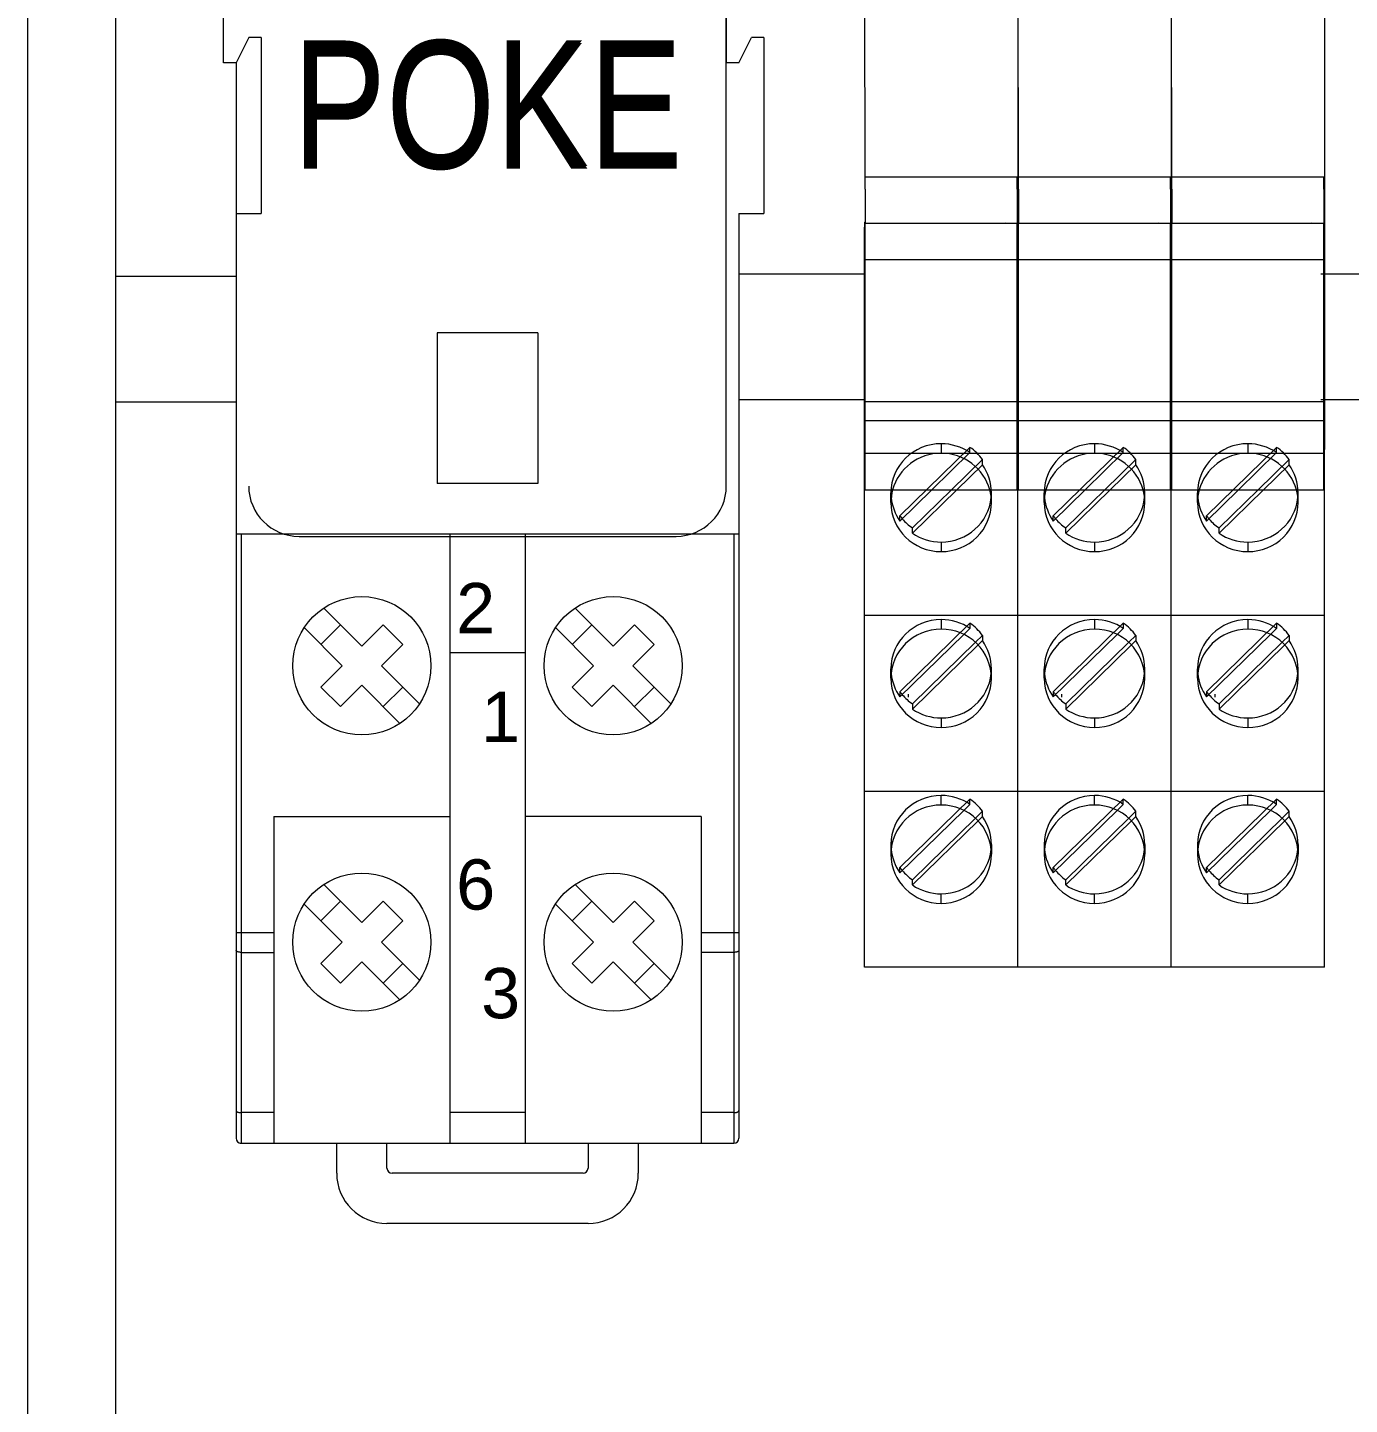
# Model space of a CAD drawing. Header units: millimetres. Extents: x 4137 to 6698, y 1400 to 3585.
# Drawn here: x 5874.9 to 5927.5, y 2731.4 to 2786.2 of the extents above; entities that cross this region are included whole.
import ezdxf

# ---------------------------------------------------------------- set-up
doc = ezdxf.new("R2010")
doc.units = ezdxf.units.MM
doc.layers.add('000-PI-Oprema', color=30, linetype='Continuous', lineweight=5)
doc.layers.add('000-SI-Oprema', color=30, linetype='Continuous', lineweight=0)
doc.layers.add('000-PI-ORMAR', color=2, linetype='Continuous')
doc.layers.add('002-PI-Kabelska kanalica', color=150, linetype='Continuous')
doc.styles.add('NUOVO', font='txt.shx', dxfattribs={"width": 0.8, "height": 0.8})
doc.styles.get("Standard").update_dxf_attribs({"font": 'arial.ttf'})

msp = doc.modelspace()

# ---------------------------------------------------------------- linework, layer by layer
at = {"layer": '000-PI-ORMAR', "color": 0, "linetype": 'ByBlock', "lineweight": 0}
for p, q in [((5874.948, 3405.778), (5874.948, 1515.778)), ((5908.273, 2780.217), (5908.248, 2806.418)), ((5908.273, 2780.217), (5908.248, 2806.418)), ((5914.373, 2780.217), (5914.348, 2806.418)), ((5914.373, 2780.217), (5914.348, 2806.418)), ((5920.473, 2780.217), (5920.448, 2806.418)), ((5920.473, 2780.217), (5920.448, 2806.418)), ((5914.348, 2804.718), (5914.348, 2778.418)), ((5914.348, 2804.718), (5914.348, 2778.418)), ((5920.448, 2804.718), (5920.448, 2778.418)), ((5920.448, 2804.718), (5920.448, 2778.418)), ((5926.548, 2804.718), (5926.548, 2778.418)), ((5926.548, 2804.718), (5926.548, 2778.418)), ((5908.273, 2779.73), (5908.273, 2780.217)), ((5914.323, 2780.217), (5908.273, 2780.217)), ((5908.273, 2779.73), (5908.273, 2780.217)), ((5914.323, 2779.73), (5914.323, 2780.217)), ((5914.323, 2779.73), (5914.323, 2780.217)), ((5914.373, 2779.73), (5914.373, 2780.217)), ((5920.423, 2780.217), (5914.373, 2780.217)), ((5914.373, 2779.73), (5914.373, 2780.217)), ((5920.423, 2779.73), (5920.423, 2780.217)), ((5920.423, 2779.73), (5920.423, 2780.217)), ((5920.473, 2779.73), (5920.473, 2780.217)), ((5926.523, 2780.217), (5920.473, 2780.217)), ((5920.473, 2779.73), (5920.473, 2780.217)), ((5926.523, 2779.73), (5926.523, 2780.217)), ((5926.523, 2779.73), (5926.523, 2780.217)), ((5908.273, 2779.73), (5908.273, 2778.368)), ((5908.273, 2779.73), (5908.273, 2778.368)), ((5914.323, 2779.73), (5914.323, 2778.368)), ((5914.323, 2779.73), (5914.323, 2778.368)), ((5914.373, 2779.73), (5914.373, 2778.368)), ((5914.373, 2779.73), (5914.373, 2778.368)), ((5920.423, 2779.73), (5920.423, 2778.368)), ((5920.423, 2779.73), (5920.423, 2778.368)), ((5920.473, 2779.73), (5920.473, 2778.368)), ((5920.473, 2779.73), (5920.473, 2778.368)), ((5926.523, 2779.73), (5926.523, 2778.368)), ((5926.523, 2779.73), (5926.523, 2778.368)), ((5908.248, 2778.418), (5908.273, 2778.418)), ((5908.248, 2778.418), (5908.248, 2778.218)), ((5908.248, 2778.418), (5908.248, 2778.418)), ((5908.248, 2778.418), (5908.273, 2778.418)), ((5908.248, 2778.418), (5908.248, 2778.218)), ((5908.248, 2778.418), (5908.248, 2778.418)), ((5908.273, 2776.662), (5908.273, 2778.368)), ((5914.323, 2778.368), (5908.273, 2778.368)), ((5908.273, 2778.368), (5908.273, 2778.368)), ((5908.273, 2776.662), (5908.273, 2778.368)), ((5908.273, 2778.368), (5908.273, 2778.368)), ((5913.848, 2778.418), (5913.848, 2778.418)), ((5913.848, 2778.418), (5913.848, 2778.418)), ((5914.323, 2778.418), (5914.348, 2778.418)), ((5914.323, 2778.418), (5914.348, 2778.418)), ((5914.323, 2776.662), (5914.323, 2778.368)), ((5914.323, 2778.368), (5914.323, 2778.368)), ((5914.323, 2776.662), (5914.323, 2778.368)), ((5914.323, 2778.368), (5914.323, 2778.368)), ((5914.348, 2778.418), (5914.348, 2778.418)), ((5914.348, 2778.418), (5914.348, 2778.218)), ((5914.348, 2778.418), (5914.348, 2778.418)), ((5914.348, 2778.418), (5914.348, 2778.218)), ((5914.348, 2778.418), (5914.373, 2778.418)), ((5914.348, 2778.418), (5914.348, 2778.218)), ((5914.348, 2778.418), (5914.348, 2778.418)), ((5914.348, 2778.418), (5914.373, 2778.418)), ((5914.348, 2778.418), (5914.348, 2778.218)), ((5914.348, 2778.418), (5914.348, 2778.418)), ((5914.373, 2776.662), (5914.373, 2778.368)), ((5920.423, 2778.368), (5914.373, 2778.368)), ((5914.373, 2778.368), (5914.373, 2778.368)), ((5914.373, 2776.662), (5914.373, 2778.368)), ((5914.373, 2778.368), (5914.373, 2778.368)), ((5919.948, 2778.418), (5919.948, 2778.418)), ((5919.948, 2778.418), (5919.948, 2778.418)), ((5920.423, 2778.418), (5920.448, 2778.418)), ((5920.423, 2778.418), (5920.448, 2778.418)), ((5920.423, 2776.662), (5920.423, 2778.368)), ((5920.423, 2778.368), (5920.423, 2778.368)), ((5920.423, 2776.662), (5920.423, 2778.368)), ((5920.423, 2778.368), (5920.423, 2778.368)), ((5920.448, 2778.418), (5920.448, 2778.418)), ((5920.448, 2778.418), (5920.448, 2778.218)), ((5920.448, 2778.418), (5920.448, 2778.418)), ((5920.448, 2778.418), (5920.448, 2778.218)), ((5920.448, 2778.418), (5920.473, 2778.418)), ((5920.448, 2778.418), (5920.448, 2778.218)), ((5920.448, 2778.418), (5920.448, 2778.418)), ((5920.448, 2778.418), (5920.473, 2778.418)), ((5920.448, 2778.418), (5920.448, 2778.218)), ((5920.448, 2778.418), (5920.448, 2778.418)), ((5920.473, 2776.662), (5920.473, 2778.368)), ((5926.523, 2778.368), (5920.473, 2778.368)), ((5920.473, 2778.368), (5920.473, 2778.368)), ((5920.473, 2776.662), (5920.473, 2778.368)), ((5920.473, 2778.368), (5920.473, 2778.368)), ((5926.048, 2778.418), (5926.048, 2778.418)), ((5926.048, 2778.418), (5926.048, 2778.418)), ((5926.523, 2778.418), (5926.548, 2778.418)), ((5926.523, 2778.418), (5926.548, 2778.418)), ((5926.523, 2776.662), (5926.523, 2778.368)), ((5926.523, 2778.368), (5926.523, 2778.368)), ((5926.523, 2776.662), (5926.523, 2778.368)), ((5926.523, 2778.368), (5926.523, 2778.368)), ((5926.548, 2778.418), (5926.548, 2778.418)), ((5926.548, 2778.418), (5926.548, 2778.218)), ((5926.548, 2778.418), (5926.548, 2778.418)), ((5926.548, 2778.418), (5926.548, 2778.218)), ((5908.273, 2778.218), (5908.248, 2778.218)), ((5908.248, 2776.618), (5908.248, 2778.218)), ((5908.273, 2778.218), (5908.248, 2778.218)), ((5908.248, 2776.618), (5908.248, 2778.218)), ((5914.323, 2778.218), (5914.348, 2778.218)), ((5914.323, 2778.218), (5914.348, 2778.218)), ((5914.348, 2778.218), (5914.348, 2776.618)), ((5914.348, 2778.218), (5914.348, 2776.618)), ((5914.373, 2778.218), (5914.348, 2778.218)), ((5914.348, 2776.618), (5914.348, 2778.218)), ((5914.373, 2778.218), (5914.348, 2778.218)), ((5914.348, 2776.618), (5914.348, 2778.218)), ((5920.423, 2778.218), (5920.448, 2778.218)), ((5920.423, 2778.218), (5920.448, 2778.218)), ((5920.448, 2778.218), (5920.448, 2776.618)), ((5920.448, 2778.218), (5920.448, 2776.618)), ((5920.473, 2778.218), (5920.448, 2778.218)), ((5920.448, 2776.618), (5920.448, 2778.218)), ((5920.473, 2778.218), (5920.448, 2778.218)), ((5920.448, 2776.618), (5920.448, 2778.218)), ((5926.523, 2778.218), (5926.548, 2778.218)), ((5926.523, 2778.218), (5926.548, 2778.218)), ((5926.548, 2778.218), (5926.548, 2776.618)), ((5926.548, 2778.218), (5926.548, 2776.618)), ((5908.273, 2776.934), (5914.323, 2776.934)), ((5914.373, 2776.934), (5920.423, 2776.934)), ((5920.473, 2776.934), (5926.523, 2776.934)), ((5908.248, 2776.618), (5908.273, 2776.618)), ((5908.248, 2770.395), (5908.248, 2776.618)), ((5908.248, 2776.618), (5908.273, 2776.618)), ((5908.248, 2770.395), (5908.248, 2776.618)), ((5908.273, 2776.195), (5908.273, 2776.662)), ((5908.273, 2776.195), (5908.273, 2776.662)), ((5908.273, 2771.041), (5908.273, 2776.195)), ((5908.273, 2771.041), (5908.273, 2776.195)), ((5914.323, 2776.195), (5914.323, 2776.662)), ((5914.323, 2776.195), (5914.323, 2776.662)), ((5914.348, 2776.618), (5914.323, 2776.618)), ((5914.348, 2776.618), (5914.323, 2776.618)), ((5914.323, 2771.041), (5914.323, 2776.195)), ((5914.323, 2771.041), (5914.323, 2776.195)), ((5914.348, 2776.618), (5914.348, 2770.395)), ((5914.348, 2776.618), (5914.348, 2770.395)), ((5914.348, 2776.618), (5914.373, 2776.618)), ((5914.348, 2770.395), (5914.348, 2776.618)), ((5914.348, 2776.618), (5914.373, 2776.618)), ((5914.348, 2770.395), (5914.348, 2776.618)), ((5914.373, 2776.195), (5914.373, 2776.662)), ((5914.373, 2776.195), (5914.373, 2776.662)), ((5914.373, 2771.041), (5914.373, 2776.195)), ((5914.373, 2771.041), (5914.373, 2776.195)), ((5920.423, 2776.195), (5920.423, 2776.662)), ((5920.423, 2776.195), (5920.423, 2776.662)), ((5920.448, 2776.618), (5920.423, 2776.618)), ((5920.448, 2776.618), (5920.423, 2776.618)), ((5920.423, 2771.041), (5920.423, 2776.195)), ((5920.423, 2771.041), (5920.423, 2776.195)), ((5920.448, 2776.618), (5920.448, 2770.395)), ((5920.448, 2776.618), (5920.448, 2770.395)), ((5920.448, 2776.618), (5920.473, 2776.618)), ((5920.448, 2770.395), (5920.448, 2776.618)), ((5920.448, 2776.618), (5920.473, 2776.618)), ((5920.448, 2770.395), (5920.448, 2776.618)), ((5920.473, 2776.195), (5920.473, 2776.662)), ((5920.473, 2776.195), (5920.473, 2776.662)), ((5920.473, 2771.041), (5920.473, 2776.195)), ((5920.473, 2771.041), (5920.473, 2776.195)), ((5926.523, 2776.195), (5926.523, 2776.662)), ((5926.523, 2776.195), (5926.523, 2776.662)), ((5926.548, 2776.618), (5926.523, 2776.618)), ((5926.548, 2776.618), (5926.523, 2776.618)), ((5926.523, 2771.041), (5926.523, 2776.195)), ((5926.523, 2771.041), (5926.523, 2776.195)), ((5926.548, 2776.618), (5926.548, 2770.395)), ((5926.548, 2776.618), (5926.548, 2770.395)), ((5914.348, 2770.395), (5914.348, 2774.199)), ((5914.348, 2770.395), (5914.348, 2774.199)), ((5920.448, 2770.395), (5920.448, 2774.199)), ((5920.448, 2770.395), (5920.448, 2774.199)), ((5926.548, 2770.395), (5926.548, 2774.199)), ((5926.548, 2770.395), (5926.548, 2774.199)), ((5908.248, 2773.268), (5908.248, 2773.268)), ((5908.248, 2773.268), (5908.248, 2773.268)), ((5914.348, 2773.268), (5914.348, 2773.268)), ((5914.348, 2773.268), (5914.348, 2773.268)), ((5914.348, 2773.268), (5914.348, 2773.268)), ((5914.348, 2773.268), (5914.348, 2773.268)), ((5920.448, 2773.268), (5920.448, 2773.268)), ((5920.448, 2773.268), (5920.448, 2773.268)), ((5920.448, 2773.268), (5920.448, 2773.268)), ((5920.448, 2773.268), (5920.448, 2773.268)), ((5926.548, 2773.268), (5926.548, 2773.268)), ((5926.548, 2773.268), (5926.548, 2773.268)), ((5908.248, 2771.268), (5908.248, 2771.268)), ((5914.348, 2771.268), (5908.248, 2771.268)), ((5908.248, 2771.268), (5908.248, 2771.268)), ((5914.348, 2771.268), (5914.348, 2771.268)), ((5914.348, 2771.268), (5914.348, 2771.268)), ((5914.348, 2771.268), (5914.348, 2771.268)), ((5920.448, 2771.268), (5914.348, 2771.268)), ((5914.348, 2771.268), (5914.348, 2771.268)), ((5920.448, 2771.268), (5920.448, 2771.268)), ((5920.448, 2771.268), (5920.448, 2771.268)), ((5920.448, 2771.268), (5920.448, 2771.268)), ((5926.548, 2771.268), (5920.448, 2771.268)), ((5920.448, 2771.268), (5920.448, 2771.268)), ((5926.548, 2771.268), (5926.548, 2771.268)), ((5926.548, 2771.268), (5926.548, 2771.268)), ((5908.273, 2769.698), (5908.273, 2771.041)), ((5908.273, 2769.698), (5908.273, 2771.041)), ((5914.323, 2769.698), (5914.323, 2771.041)), ((5914.323, 2769.698), (5914.323, 2771.041)), ((5914.373, 2769.698), (5914.373, 2771.041)), ((5914.373, 2769.698), (5914.373, 2771.041)), ((5920.423, 2769.698), (5920.423, 2771.041)), ((5920.423, 2769.698), (5920.423, 2771.041)), ((5920.473, 2769.698), (5920.473, 2771.041)), ((5920.473, 2769.698), (5920.473, 2771.041)), ((5926.523, 2769.698), (5926.523, 2771.041)), ((5926.523, 2769.698), (5926.523, 2771.041)), ((5908.248, 2770.395), (5908.273, 2770.395)), ((5908.248, 2769.368), (5908.248, 2770.395)), ((5908.248, 2770.395), (5908.273, 2770.395)), ((5908.248, 2769.368), (5908.248, 2770.395)), ((5908.273, 2770.525), (5914.323, 2770.525)), ((5914.348, 2770.395), (5914.323, 2770.395)), ((5914.348, 2770.395), (5914.323, 2770.395)), ((5914.348, 2770.395), (5914.348, 2769.368)), ((5914.348, 2770.395), (5914.348, 2769.368)), ((5914.348, 2770.395), (5914.373, 2770.395)), ((5914.348, 2769.368), (5914.348, 2770.395)), ((5914.348, 2770.395), (5914.373, 2770.395)), ((5914.348, 2769.368), (5914.348, 2770.395)), ((5914.373, 2770.525), (5920.423, 2770.525)), ((5920.448, 2770.395), (5920.423, 2770.395)), ((5920.448, 2770.395), (5920.423, 2770.395)), ((5920.448, 2770.395), (5920.448, 2769.368)), ((5920.448, 2770.395), (5920.448, 2769.368)), ((5920.448, 2770.395), (5920.473, 2770.395)), ((5920.448, 2769.368), (5920.448, 2770.395)), ((5920.448, 2770.395), (5920.473, 2770.395)), ((5920.448, 2769.368), (5920.448, 2770.395)), ((5920.473, 2770.525), (5926.523, 2770.525)), ((5926.548, 2770.395), (5926.523, 2770.395)), ((5926.548, 2770.395), (5926.523, 2770.395)), ((5926.548, 2770.395), (5926.548, 2769.368)), ((5926.548, 2770.395), (5926.548, 2769.368)), ((5908.273, 2767.768), (5908.273, 2769.698)), ((5908.273, 2767.768), (5908.273, 2769.698)), ((5911.298, 2769.603), (5911.298, 2769.224)), ((5914.323, 2767.768), (5914.323, 2769.698)), ((5914.323, 2767.768), (5914.323, 2769.698)), ((5914.373, 2767.768), (5914.373, 2769.698)), ((5914.373, 2767.768), (5914.373, 2769.698)), ((5917.398, 2769.603), (5917.398, 2769.224)), ((5920.423, 2767.768), (5920.423, 2769.698)), ((5920.423, 2767.768), (5920.423, 2769.698)), ((5920.473, 2767.768), (5920.473, 2769.698)), ((5920.473, 2767.768), (5920.473, 2769.698)), ((5923.498, 2769.603), (5923.498, 2769.224)), ((5926.523, 2767.768), (5926.523, 2769.698)), ((5926.523, 2767.768), (5926.523, 2769.698)), ((5908.248, 2769.368), (5908.273, 2769.368)), ((5908.248, 2767.768), (5908.248, 2769.368)), ((5908.248, 2769.368), (5908.273, 2769.368)), ((5908.248, 2767.768), (5908.248, 2769.368)), ((5908.248, 2769.224), (5911.298, 2769.224)), ((5909.658, 2766.735), (5912.443, 2769.459)), ((5912.443, 2769.251), (5910.927, 2767.768)), ((5911.298, 2769.224), (5914.348, 2769.224)), ((5912.443, 2769.251), (5912.443, 2769.459)), ((5914.348, 2769.368), (5914.323, 2769.368)), ((5914.348, 2769.368), (5914.323, 2769.368)), ((5914.348, 2767.768), (5914.348, 2769.368)), ((5914.348, 2767.768), (5914.348, 2769.368)), ((5914.348, 2769.368), (5914.373, 2769.368)), ((5914.348, 2767.768), (5914.348, 2769.368)), ((5914.348, 2769.368), (5914.373, 2769.368)), ((5914.348, 2767.768), (5914.348, 2769.368)), ((5914.348, 2767.768), (5914.348, 2769.224)), ((5914.348, 2767.768), (5914.348, 2769.224)), ((5914.348, 2769.224), (5917.398, 2769.224)), ((5915.758, 2766.735), (5918.543, 2769.459)), ((5918.543, 2769.251), (5917.027, 2767.768)), ((5917.398, 2769.224), (5920.448, 2769.224)), ((5918.543, 2769.251), (5918.543, 2769.459)), ((5920.448, 2769.368), (5920.423, 2769.368)), ((5920.448, 2769.368), (5920.423, 2769.368)), ((5920.448, 2767.768), (5920.448, 2769.368)), ((5920.448, 2767.768), (5920.448, 2769.368)), ((5920.448, 2769.368), (5920.473, 2769.368)), ((5920.448, 2767.768), (5920.448, 2769.368)), ((5920.448, 2769.368), (5920.473, 2769.368)), ((5920.448, 2767.768), (5920.448, 2769.368)), ((5920.448, 2767.768), (5920.448, 2769.224)), ((5920.448, 2767.768), (5920.448, 2769.224)), ((5920.448, 2769.224), (5923.498, 2769.224)), ((5921.858, 2766.735), (5924.643, 2769.459)), ((5924.643, 2769.251), (5923.127, 2767.768)), ((5923.498, 2769.224), (5926.548, 2769.224)), ((5924.643, 2769.251), (5924.643, 2769.459)), ((5926.548, 2769.368), (5926.523, 2769.368)), ((5926.548, 2769.368), (5926.523, 2769.368)), ((5926.548, 2767.768), (5926.548, 2769.368)), ((5926.548, 2767.768), (5926.548, 2769.368)), ((5926.548, 2767.768), (5926.548, 2769.224)), ((5926.548, 2767.768), (5926.548, 2769.224)), ((5912.938, 2768.974), (5911.704, 2767.768)), ((5911.916, 2767.768), (5912.938, 2768.767)), ((5912.938, 2768.767), (5912.938, 2768.974)), ((5919.038, 2768.974), (5917.804, 2767.768)), ((5918.016, 2767.768), (5919.038, 2768.767)), ((5919.038, 2768.767), (5919.038, 2768.974)), ((5925.138, 2768.974), (5923.904, 2767.768)), ((5924.116, 2767.768), (5925.138, 2768.767)), ((5925.138, 2768.767), (5925.138, 2768.974)), ((5908.248, 2767.768), (5908.273, 2767.768)), ((5908.248, 2767.768), (5908.248, 2767.768)), ((5908.248, 2762.768), (5908.248, 2767.768)), ((5908.248, 2767.768), (5908.273, 2767.768)), ((5908.248, 2767.768), (5908.248, 2767.768)), ((5908.248, 2762.768), (5908.248, 2767.768)), ((5908.273, 2767.868), (5908.273, 2767.868)), ((5908.273, 2767.868), (5908.273, 2767.868)), ((5908.273, 2767.768), (5914.323, 2767.768)), ((5908.273, 2767.768), (5908.273, 2767.768)), ((5908.273, 2767.768), (5908.273, 2767.768)), ((5909.298, 2767.267), (5909.298, 2767.647)), ((5910.927, 2767.768), (5909.658, 2766.527)), ((5910.153, 2766.043), (5911.916, 2767.768)), ((5911.704, 2767.768), (5910.153, 2766.251)), ((5913.298, 2767.267), (5913.298, 2767.647)), ((5914.323, 2767.868), (5914.323, 2767.868)), ((5914.323, 2767.868), (5914.323, 2767.868)), ((5914.323, 2767.768), (5914.348, 2767.768)), ((5914.323, 2767.768), (5914.323, 2767.768)), ((5914.323, 2767.768), (5914.348, 2767.768)), ((5914.323, 2767.768), (5914.323, 2767.768)), ((5914.348, 2767.768), (5914.348, 2767.768)), ((5914.348, 2762.768), (5914.348, 2767.768)), ((5914.348, 2767.768), (5914.348, 2767.768)), ((5914.348, 2762.768), (5914.348, 2767.768)), ((5914.348, 2767.768), (5914.373, 2767.768)), ((5914.348, 2767.768), (5914.348, 2767.768)), ((5914.348, 2762.768), (5914.348, 2767.768)), ((5914.348, 2767.768), (5914.373, 2767.768)), ((5914.348, 2767.768), (5914.348, 2767.768)), ((5914.348, 2762.768), (5914.348, 2767.768)), ((5914.373, 2767.868), (5914.373, 2767.868)), ((5914.373, 2767.868), (5914.373, 2767.868)), ((5914.373, 2767.768), (5920.423, 2767.768)), ((5914.373, 2767.768), (5914.373, 2767.768)), ((5914.373, 2767.768), (5914.373, 2767.768)), ((5915.398, 2767.267), (5915.398, 2767.647)), ((5917.027, 2767.768), (5915.758, 2766.527)), ((5916.253, 2766.043), (5918.016, 2767.768)), ((5917.804, 2767.768), (5916.253, 2766.251)), ((5919.398, 2767.267), (5919.398, 2767.647)), ((5920.423, 2767.868), (5920.423, 2767.868)), ((5920.423, 2767.868), (5920.423, 2767.868)), ((5920.423, 2767.768), (5920.448, 2767.768)), ((5920.423, 2767.768), (5920.423, 2767.768)), ((5920.423, 2767.768), (5920.448, 2767.768)), ((5920.423, 2767.768), (5920.423, 2767.768)), ((5920.448, 2767.768), (5920.448, 2767.768)), ((5920.448, 2762.768), (5920.448, 2767.768)), ((5920.448, 2767.768), (5920.448, 2767.768)), ((5920.448, 2762.768), (5920.448, 2767.768)), ((5920.448, 2767.768), (5920.473, 2767.768)), ((5920.448, 2767.768), (5920.448, 2767.768)), ((5920.448, 2762.768), (5920.448, 2767.768)), ((5920.448, 2767.768), (5920.473, 2767.768)), ((5920.448, 2767.768), (5920.448, 2767.768)), ((5920.448, 2762.768), (5920.448, 2767.768)), ((5920.473, 2767.868), (5920.473, 2767.868)), ((5920.473, 2767.868), (5920.473, 2767.868)), ((5920.473, 2767.768), (5926.523, 2767.768)), ((5920.473, 2767.768), (5920.473, 2767.768)), ((5920.473, 2767.768), (5920.473, 2767.768)), ((5921.498, 2767.267), (5921.498, 2767.647)), ((5923.127, 2767.768), (5921.858, 2766.527)), ((5922.353, 2766.043), (5924.116, 2767.768)), ((5923.904, 2767.768), (5922.353, 2766.251)), ((5925.498, 2767.267), (5925.498, 2767.647)), ((5926.523, 2767.868), (5926.523, 2767.868)), ((5926.523, 2767.868), (5926.523, 2767.868)), ((5926.523, 2767.768), (5926.548, 2767.768)), ((5926.523, 2767.768), (5926.523, 2767.768)), ((5926.523, 2767.768), (5926.548, 2767.768)), ((5926.523, 2767.768), (5926.523, 2767.768)), ((5926.548, 2767.768), (5926.548, 2767.768)), ((5926.548, 2762.768), (5926.548, 2767.768)), ((5926.548, 2767.768), (5926.548, 2767.768)), ((5926.548, 2762.768), (5926.548, 2767.768)), ((5914.348, 2762.768), (5914.348, 2767.201)), ((5914.348, 2762.768), (5914.348, 2767.201)), ((5920.448, 2762.768), (5920.448, 2767.201)), ((5920.448, 2762.768), (5920.448, 2767.201)), ((5926.548, 2762.768), (5926.548, 2767.201)), ((5926.548, 2762.768), (5926.548, 2767.201)), ((5909.658, 2766.527), (5909.658, 2766.735)), ((5915.758, 2766.527), (5915.758, 2766.735)), ((5921.858, 2766.527), (5921.858, 2766.735)), ((5910.153, 2766.043), (5910.153, 2766.251)), ((5916.253, 2766.043), (5916.253, 2766.251)), ((5922.353, 2766.043), (5922.353, 2766.251)), ((5911.298, 2765.69), (5911.298, 2765.311)), ((5917.398, 2765.69), (5917.398, 2765.311)), ((5923.498, 2765.69), (5923.498, 2765.311)), ((5914.348, 2762.768), (5914.348, 2764.783)), ((5914.348, 2762.768), (5914.348, 2764.783)), ((5920.448, 2762.768), (5920.448, 2764.783)), ((5920.448, 2762.768), (5920.448, 2764.783)), ((5926.548, 2762.768), (5926.548, 2764.783)), ((5926.548, 2762.768), (5926.548, 2764.783)), ((5908.248, 2762.224), (5908.248, 2762.768)), ((5908.248, 2762.768), (5908.248, 2762.768)), ((5914.348, 2762.768), (5908.248, 2762.768)), ((5908.248, 2762.224), (5908.248, 2762.768)), ((5908.248, 2762.768), (5908.248, 2762.768)), ((5911.298, 2762.603), (5911.298, 2762.224)), ((5914.348, 2762.768), (5914.348, 2762.768)), ((5914.348, 2762.224), (5914.348, 2762.768)), ((5914.348, 2762.768), (5914.348, 2762.768)), ((5914.348, 2762.224), (5914.348, 2762.768)), ((5914.348, 2762.224), (5914.348, 2762.768)), ((5914.348, 2762.768), (5914.348, 2762.768)), ((5920.448, 2762.768), (5914.348, 2762.768)), ((5914.348, 2762.224), (5914.348, 2762.768)), ((5914.348, 2762.768), (5914.348, 2762.768)), ((5917.398, 2762.603), (5917.398, 2762.224)), ((5920.448, 2762.768), (5920.448, 2762.768)), ((5920.448, 2762.224), (5920.448, 2762.768)), ((5920.448, 2762.768), (5920.448, 2762.768)), ((5920.448, 2762.224), (5920.448, 2762.768)), ((5920.448, 2762.224), (5920.448, 2762.768)), ((5920.448, 2762.768), (5920.448, 2762.768)), ((5926.548, 2762.768), (5920.448, 2762.768)), ((5920.448, 2762.224), (5920.448, 2762.768)), ((5920.448, 2762.768), (5920.448, 2762.768)), ((5923.498, 2762.603), (5923.498, 2762.224)), ((5926.548, 2762.768), (5926.548, 2762.768)), ((5926.548, 2762.224), (5926.548, 2762.768)), ((5926.548, 2762.768), (5926.548, 2762.768)), ((5926.548, 2762.224), (5926.548, 2762.768)), ((5908.248, 2755.768), (5908.248, 2762.224)), ((5908.248, 2755.768), (5908.248, 2762.224)), ((5909.658, 2759.735), (5912.443, 2762.459)), ((5909.658, 2759.527), (5912.2, 2762.013)), ((5912.2, 2762.013), (5912.443, 2762.251)), ((5912.443, 2762.459), (5912.443, 2762.251)), ((5912.938, 2761.974), (5912.658, 2761.701)), ((5912.938, 2761.974), (5912.938, 2761.767)), ((5914.348, 2755.768), (5914.348, 2762.224)), ((5914.348, 2755.768), (5914.348, 2762.224)), ((5914.348, 2755.768), (5914.348, 2762.224)), ((5914.348, 2755.768), (5914.348, 2762.224)), ((5915.758, 2759.735), (5918.543, 2762.459)), ((5915.758, 2759.527), (5918.3, 2762.013)), ((5918.3, 2762.013), (5918.543, 2762.251)), ((5918.543, 2762.459), (5918.543, 2762.251)), ((5919.038, 2761.974), (5918.758, 2761.701)), ((5919.038, 2761.974), (5919.038, 2761.767)), ((5920.448, 2755.768), (5920.448, 2762.224)), ((5920.448, 2755.768), (5920.448, 2762.224)), ((5920.448, 2755.768), (5920.448, 2762.224)), ((5920.448, 2755.768), (5920.448, 2762.224)), ((5921.858, 2759.735), (5924.643, 2762.459)), ((5921.858, 2759.527), (5924.4, 2762.013)), ((5924.4, 2762.013), (5924.643, 2762.251)), ((5924.643, 2762.459), (5924.643, 2762.251)), ((5925.138, 2761.974), (5924.858, 2761.701)), ((5925.138, 2761.974), (5925.138, 2761.767)), ((5926.548, 2755.768), (5926.548, 2762.224)), ((5926.548, 2755.768), (5926.548, 2762.224)), ((5912.658, 2761.701), (5910.153, 2759.251)), ((5912.764, 2761.597), (5910.153, 2759.043)), ((5912.938, 2761.767), (5912.764, 2761.597)), ((5918.758, 2761.701), (5916.253, 2759.251)), ((5918.864, 2761.597), (5916.253, 2759.043)), ((5919.038, 2761.767), (5918.864, 2761.597)), ((5924.858, 2761.701), (5922.353, 2759.251)), ((5924.964, 2761.597), (5922.353, 2759.043)), ((5925.138, 2761.767), (5924.964, 2761.597)), ((5909.298, 2760.267), (5909.298, 2760.647)), ((5913.298, 2760.267), (5913.298, 2760.647)), ((5915.398, 2760.267), (5915.398, 2760.647)), ((5919.398, 2760.267), (5919.398, 2760.647)), ((5921.498, 2760.267), (5921.498, 2760.647)), ((5925.498, 2760.267), (5925.498, 2760.647)), ((5909.658, 2759.735), (5909.658, 2759.527)), ((5915.758, 2759.735), (5915.758, 2759.527)), ((5921.858, 2759.735), (5921.858, 2759.527)), ((5909.998, 2759.514), (5909.998, 2759.642)), ((5910.153, 2759.251), (5910.153, 2759.043)), ((5916.098, 2759.514), (5916.098, 2759.642)), ((5916.253, 2759.251), (5916.253, 2759.043)), ((5922.198, 2759.514), (5922.198, 2759.642)), ((5922.353, 2759.251), (5922.353, 2759.043)), ((5911.298, 2758.69), (5911.298, 2758.311)), ((5917.398, 2758.69), (5917.398, 2758.311)), ((5923.498, 2758.69), (5923.498, 2758.311)), ((5914.348, 2755.768), (5914.348, 2757.783)), ((5914.348, 2755.768), (5914.348, 2757.783)), ((5920.448, 2755.768), (5920.448, 2757.783)), ((5920.448, 2755.768), (5920.448, 2757.783)), ((5926.548, 2755.768), (5926.548, 2757.783)), ((5926.548, 2755.768), (5926.548, 2757.783)), ((5908.248, 2755.224), (5908.248, 2755.768)), ((5908.248, 2755.768), (5908.248, 2755.768)), ((5914.348, 2755.768), (5908.248, 2755.768)), ((5908.248, 2755.224), (5908.248, 2755.768)), ((5908.248, 2755.768), (5908.248, 2755.768)), ((5909.658, 2752.735), (5912.443, 2755.459)), ((5911.298, 2755.224), (5911.298, 2755.603)), ((5912.443, 2755.251), (5912.443, 2755.459)), ((5914.348, 2755.768), (5914.348, 2755.768)), ((5914.348, 2755.224), (5914.348, 2755.768)), ((5914.348, 2755.768), (5914.348, 2755.768)), ((5914.348, 2755.224), (5914.348, 2755.768)), ((5914.348, 2755.224), (5914.348, 2755.768)), ((5914.348, 2755.768), (5914.348, 2755.768)), ((5920.448, 2755.768), (5914.348, 2755.768)), ((5914.348, 2755.224), (5914.348, 2755.768)), ((5914.348, 2755.768), (5914.348, 2755.768)), ((5915.758, 2752.735), (5918.543, 2755.459)), ((5917.398, 2755.224), (5917.398, 2755.603)), ((5918.543, 2755.251), (5918.543, 2755.459)), ((5920.448, 2755.768), (5920.448, 2755.768)), ((5920.448, 2755.224), (5920.448, 2755.768)), ((5920.448, 2755.768), (5920.448, 2755.768)), ((5920.448, 2755.224), (5920.448, 2755.768)), ((5920.448, 2755.224), (5920.448, 2755.768)), ((5920.448, 2755.768), (5920.448, 2755.768)), ((5926.548, 2755.768), (5920.448, 2755.768)), ((5920.448, 2755.224), (5920.448, 2755.768)), ((5920.448, 2755.768), (5920.448, 2755.768)), ((5921.858, 2752.735), (5924.643, 2755.459)), ((5923.498, 2755.224), (5923.498, 2755.603)), ((5924.643, 2755.251), (5924.643, 2755.459)), ((5926.548, 2755.768), (5926.548, 2755.768)), ((5926.548, 2755.224), (5926.548, 2755.768)), ((5926.548, 2755.768), (5926.548, 2755.768)), ((5926.548, 2755.224), (5926.548, 2755.768)), ((5908.248, 2748.768), (5908.248, 2755.224)), ((5908.248, 2748.768), (5908.248, 2755.224)), ((5912.2, 2755.013), (5909.658, 2752.527)), ((5912.443, 2755.251), (5912.2, 2755.013)), ((5912.938, 2754.974), (5912.658, 2754.701)), ((5912.938, 2754.767), (5912.938, 2754.974)), ((5914.348, 2748.768), (5914.348, 2755.224)), ((5914.348, 2748.768), (5914.348, 2755.224)), ((5914.348, 2748.768), (5914.348, 2755.224)), ((5914.348, 2748.768), (5914.348, 2755.224)), ((5918.3, 2755.013), (5915.758, 2752.527)), ((5918.543, 2755.251), (5918.3, 2755.013)), ((5919.038, 2754.974), (5918.758, 2754.701)), ((5919.038, 2754.767), (5919.038, 2754.974)), ((5920.448, 2748.768), (5920.448, 2755.224)), ((5920.448, 2748.768), (5920.448, 2755.224)), ((5920.448, 2748.768), (5920.448, 2755.224)), ((5920.448, 2748.768), (5920.448, 2755.224)), ((5924.4, 2755.013), (5921.858, 2752.527)), ((5924.643, 2755.251), (5924.4, 2755.013)), ((5925.138, 2754.974), (5924.858, 2754.701)), ((5925.138, 2754.767), (5925.138, 2754.974)), ((5926.548, 2748.768), (5926.548, 2755.224)), ((5926.548, 2748.768), (5926.548, 2755.224)), ((5912.658, 2754.701), (5910.153, 2752.251)), ((5910.153, 2752.043), (5912.764, 2754.597)), ((5912.764, 2754.597), (5912.938, 2754.767)), ((5918.758, 2754.701), (5916.253, 2752.251)), ((5916.253, 2752.043), (5918.864, 2754.597)), ((5918.864, 2754.597), (5919.038, 2754.767)), ((5924.858, 2754.701), (5922.353, 2752.251)), ((5922.353, 2752.043), (5924.964, 2754.597)), ((5924.964, 2754.597), (5925.138, 2754.767)), ((5909.298, 2753.647), (5909.298, 2753.267)), ((5913.298, 2753.647), (5913.298, 2753.267)), ((5915.398, 2753.647), (5915.398, 2753.267)), ((5919.398, 2753.647), (5919.398, 2753.267)), ((5921.498, 2753.647), (5921.498, 2753.267)), ((5925.498, 2753.647), (5925.498, 2753.267)), ((5909.658, 2752.527), (5909.658, 2752.735)), ((5915.758, 2752.527), (5915.758, 2752.735)), ((5921.858, 2752.527), (5921.858, 2752.735)), ((5910.153, 2752.043), (5910.153, 2752.251)), ((5916.253, 2752.043), (5916.253, 2752.251)), ((5922.353, 2752.043), (5922.353, 2752.251)), ((5911.298, 2751.311), (5911.298, 2751.69)), ((5917.398, 2751.311), (5917.398, 2751.69)), ((5923.498, 2751.311), (5923.498, 2751.69)), ((5908.248, 2748.768), (5908.248, 2748.768)), ((5908.248, 2748.768), (5908.248, 2748.768)), ((5914.348, 2748.768), (5908.248, 2748.768)), ((5908.248, 2748.768), (5908.248, 2748.768)), ((5908.248, 2748.768), (5908.248, 2748.768)), ((5914.348, 2748.768), (5908.248, 2748.768)), ((5914.348, 2748.768), (5914.348, 2748.768)), ((5914.348, 2748.768), (5914.348, 2748.768)), ((5914.348, 2748.768), (5914.348, 2748.768)), ((5914.348, 2748.768), (5914.348, 2748.768)), ((5914.348, 2748.768), (5914.348, 2748.768)), ((5914.348, 2748.768), (5914.348, 2748.768)), ((5920.448, 2748.768), (5914.348, 2748.768)), ((5914.348, 2748.768), (5914.348, 2748.768)), ((5914.348, 2748.768), (5914.348, 2748.768)), ((5920.448, 2748.768), (5914.348, 2748.768)), ((5920.448, 2748.768), (5920.448, 2748.768)), ((5920.448, 2748.768), (5920.448, 2748.768)), ((5920.448, 2748.768), (5920.448, 2748.768)), ((5920.448, 2748.768), (5920.448, 2748.768)), ((5920.448, 2748.768), (5920.448, 2748.768)), ((5920.448, 2748.768), (5920.448, 2748.768)), ((5926.548, 2748.768), (5920.448, 2748.768)), ((5920.448, 2748.768), (5920.448, 2748.768)), ((5920.448, 2748.768), (5920.448, 2748.768)), ((5926.548, 2748.768), (5920.448, 2748.768)), ((5926.548, 2748.768), (5926.548, 2748.768)), ((5926.548, 2748.768), (5926.548, 2748.768)), ((5926.548, 2748.768), (5926.548, 2748.768)), ((5926.548, 2748.768), (5926.548, 2748.768))]:
    msp.add_line(p, q, dxfattribs=at)
for centre, start_param, end_param in [((5911.298, 2767.647), -1.570796, 0), ((5911.298, 2767.647), -2.180289, -1.570796), ((5917.398, 2767.647), -1.570796, 0), ((5917.398, 2767.647), -2.180289, -1.570796), ((5923.498, 2767.647), -1.570796, 0), ((5923.498, 2767.647), -2.180289, -1.570796), ((5911.298, 2767.267), -1.570796, -0.258728), ((5911.298, 2767.267), -2.882864, -1.570796), ((5911.298, 2767.855), -2.5321, -2.180289), ((5917.398, 2767.267), -1.570796, -0.258728), ((5917.398, 2767.267), -2.882864, -1.570796), ((5917.398, 2767.855), -2.5321, -2.180289), ((5923.498, 2767.267), -1.570796, -0.258728), ((5923.498, 2767.267), -2.882864, -1.570796), ((5923.498, 2767.855), -2.5321, -2.180289), ((5911.298, 2767.647), -3.141593, -2.5321), ((5917.398, 2767.647), -3.141593, -2.5321), ((5923.498, 2767.647), -3.141593, -2.5321), ((5911.298, 2767.267), -0.258728, 0), ((5911.298, 2767.647), 0, 0.097132), ((5911.298, 2767.647), 0.097132, 0.609492), ((5911.298, 2767.647), 1.570796, 3.044461), ((5911.298, 2767.267), -3.141593, -2.882864), ((5911.298, 2767.647), 3.044461, 3.141593), ((5917.398, 2767.267), -0.258728, 0), ((5917.398, 2767.647), 0, 0.097132), ((5917.398, 2767.647), 0.097132, 0.609492), ((5917.398, 2767.647), 1.570796, 3.044461), ((5917.398, 2767.267), -3.141593, -2.882864), ((5917.398, 2767.647), 3.044461, 3.141593), ((5923.498, 2767.267), -0.258728, 0), ((5923.498, 2767.647), 0, 0.097132), ((5923.498, 2767.647), 0.097132, 0.609492), ((5923.498, 2767.647), 1.570796, 3.044461), ((5923.498, 2767.267), -3.141593, -2.882864), ((5923.498, 2767.647), 3.044461, 3.141593), ((5911.298, 2767.267), 0, 1.570796), ((5911.298, 2767.267), 1.570796, 3.141593), ((5917.398, 2767.267), 0, 1.570796), ((5917.398, 2767.267), 1.570796, 3.141593), ((5923.498, 2767.267), 0, 1.570796), ((5923.498, 2767.267), 1.570796, 3.141593), ((5911.298, 2767.855), 0.609492, 0.685382), ((5911.298, 2767.855), 0.685382, 0.961304), ((5917.398, 2767.855), 0.609492, 0.685382), ((5917.398, 2767.855), 0.685382, 0.961304), ((5923.498, 2767.855), 0.609492, 0.685382), ((5923.498, 2767.855), 0.685382, 0.961304), ((5911.298, 2767.647), 0.961304, 1.570796), ((5917.398, 2767.647), 0.961304, 1.570796), ((5923.498, 2767.647), 0.961304, 1.570796), ((5911.298, 2760.647), -1.570796, 0), ((5911.298, 2760.647), -2.180289, -1.570796), ((5917.398, 2760.647), -1.570796, 0), ((5917.398, 2760.647), -2.180289, -1.570796), ((5923.498, 2760.647), -1.570796, 0), ((5923.498, 2760.647), -2.180289, -1.570796), ((5911.298, 2760.267), -1.570796, 0), ((5911.298, 2760.267), -3.141593, -1.570796), ((5911.298, 2760.855), -2.5321, -2.180289), ((5917.398, 2760.267), -1.570796, 0), ((5917.398, 2760.267), -3.141593, -1.570796), ((5917.398, 2760.855), -2.5321, -2.180289), ((5923.498, 2760.267), -1.570796, 0), ((5923.498, 2760.267), -3.141593, -1.570796), ((5923.498, 2760.855), -2.5321, -2.180289), ((5911.298, 2760.647), 3.141593, 3.751085), ((5917.398, 2760.647), 3.141593, 3.751085), ((5923.498, 2760.647), 3.141593, 3.751085), ((5911.298, 2760.647), 0, 0.097132), ((5911.298, 2760.647), 0.097132, 0.609492), ((5911.298, 2760.647), 1.570796, 3.044461), ((5911.298, 2760.647), 3.044461, 3.141593), ((5917.398, 2760.647), 0, 0.097132), ((5917.398, 2760.647), 0.097132, 0.609492), ((5917.398, 2760.647), 1.570796, 3.044461), ((5917.398, 2760.647), 3.044461, 3.141593), ((5923.498, 2760.647), 0, 0.097132), ((5923.498, 2760.647), 0.097132, 0.609492), ((5923.498, 2760.647), 1.570796, 3.044461), ((5923.498, 2760.647), 3.044461, 3.141593), ((5911.298, 2760.267), 0, 1.570796), ((5911.298, 2760.855), 0.609492, 0.685382), ((5911.298, 2760.267), 1.570796, 3.141593), ((5917.398, 2760.267), 0, 1.570796), ((5917.398, 2760.855), 0.609492, 0.685382), ((5917.398, 2760.267), 1.570796, 3.141593), ((5923.498, 2760.267), 0, 1.570796), ((5923.498, 2760.855), 0.609492, 0.685382), ((5923.498, 2760.267), 1.570796, 3.141593), ((5911.298, 2760.855), 0.685382, 0.961304), ((5917.398, 2760.855), 0.685382, 0.961304), ((5923.498, 2760.855), 0.685382, 0.961304), ((5911.298, 2760.647), 0.961304, 1.570796), ((5917.398, 2760.647), 0.961304, 1.570796), ((5923.498, 2760.647), 0.961304, 1.570796), ((5911.298, 2753.647), -1.570796, 0), ((5911.298, 2753.647), -2.180289, -1.570796), ((5911.298, 2753.855), -2.5321, -2.180289), ((5917.398, 2753.647), -1.570796, 0), ((5917.398, 2753.647), -2.180289, -1.570796), ((5917.398, 2753.855), -2.5321, -2.180289), ((5923.498, 2753.647), -1.570796, 0), ((5923.498, 2753.647), -2.180289, -1.570796), ((5923.498, 2753.855), -2.5321, -2.180289), ((5911.298, 2753.267), -1.570796, 0), ((5911.298, 2753.267), -3.141593, -1.570796), ((5917.398, 2753.267), -1.570796, 0), ((5917.398, 2753.267), -3.141593, -1.570796), ((5923.498, 2753.267), -1.570796, 0), ((5923.498, 2753.267), -3.141593, -1.570796), ((5911.298, 2753.647), -3.141593, -2.5321), ((5917.398, 2753.647), -3.141593, -2.5321), ((5923.498, 2753.647), -3.141593, -2.5321), ((5911.298, 2753.647), 0, 0.097132), ((5911.298, 2753.267), 0, 1.570796), ((5911.298, 2753.647), 0.097132, 0.609492), ((5911.298, 2753.647), 1.570796, 3.044461), ((5911.298, 2753.267), 1.570796, 3.141593), ((5911.298, 2753.647), 3.044461, 3.141593), ((5917.398, 2753.647), 0, 0.097132), ((5917.398, 2753.267), 0, 1.570796), ((5917.398, 2753.647), 0.097132, 0.609492), ((5917.398, 2753.647), 1.570796, 3.044461), ((5917.398, 2753.267), 1.570796, 3.141593), ((5917.398, 2753.647), 3.044461, 3.141593), ((5923.498, 2753.647), 0, 0.097132), ((5923.498, 2753.267), 0, 1.570796), ((5923.498, 2753.647), 0.097132, 0.609492), ((5923.498, 2753.647), 1.570796, 3.044461), ((5923.498, 2753.267), 1.570796, 3.141593), ((5923.498, 2753.647), 3.044461, 3.141593), ((5911.298, 2753.855), 0.609492, 0.685382), ((5911.298, 2753.855), 0.685382, 0.961304), ((5917.398, 2753.855), 0.609492, 0.685382), ((5917.398, 2753.855), 0.685382, 0.961304), ((5923.498, 2753.855), 0.609492, 0.685382), ((5923.498, 2753.855), 0.685382, 0.961304), ((5911.298, 2753.647), 0.961304, 1.570796), ((5917.398, 2753.647), 0.961304, 1.570796), ((5923.498, 2753.647), 0.961304, 1.570796)]:
    msp.add_ellipse(centre, major_axis=(-2, 0), ratio=0.978148, start_param=start_param, end_param=end_param, dxfattribs=at)
at = {"layer": '000-SI-Oprema', "color": 0, "linetype": 'ByBlock', "lineweight": 0}
for p, q in [((5902.748, 2767.918), (5902.748, 2809.518)), ((5902.748, 2767.918), (5902.748, 2809.518)), ((5882.748, 2784.768), (5882.748, 2792.768)), ((5902.748, 2792.768), (5902.748, 2784.768)), ((5883.748, 2785.768), (5883.248, 2784.768)), ((5884.248, 2785.768), (5883.748, 2785.768)), ((5884.248, 2785.768), (5884.248, 2778.768)), ((5903.248, 2784.768), (5903.748, 2785.768)), ((5904.248, 2785.768), (5903.748, 2785.768)), ((5904.248, 2785.768), (5904.248, 2778.768)), ((5883.248, 2784.768), (5882.748, 2784.768)), ((5883.248, 2784.768), (5883.248, 2741.968)), ((5903.248, 2784.768), (5902.748, 2784.768)), ((5883.248, 2778.768), (5884.248, 2778.768)), ((5903.248, 2778.768), (5903.248, 2741.968)), ((5903.248, 2778.768), (5904.248, 2778.768)), ((5895.248, 2774.018), (5891.248, 2774.018)), ((5891.248, 2774.018), (5891.248, 2768.018)), ((5895.248, 2774.018), (5895.248, 2768.018)), ((5895.248, 2768.018), (5891.248, 2768.018)), ((5883.248, 2766.018), (5903.248, 2766.018)), ((5883.448, 2766.018), (5883.448, 2741.768)), ((5885.748, 2765.918), (5900.748, 2765.918)), ((5885.748, 2765.918), (5900.748, 2765.918)), ((5891.748, 2766.018), (5891.748, 2741.768)), ((5894.748, 2766.018), (5894.748, 2741.768)), ((5903.048, 2766.018), (5903.048, 2741.768)), ((5886.731, 2763.062), (5888.248, 2761.546)), ((5896.731, 2763.062), (5898.248, 2761.546)), ((5885.954, 2762.284), (5887.47, 2760.768)), ((5886.621, 2761.616), (5887.399, 2762.394)), ((5888.248, 2761.546), (5889.096, 2762.394)), ((5889.096, 2762.394), (5889.874, 2761.616)), ((5895.954, 2762.284), (5897.47, 2760.768)), ((5896.621, 2761.616), (5897.399, 2762.394)), ((5898.248, 2761.546), (5899.096, 2762.394)), ((5899.096, 2762.394), (5899.874, 2761.616)), ((5889.026, 2760.768), (5889.874, 2761.616)), ((5899.026, 2760.768), (5899.874, 2761.616)), ((5894.748, 2761.283), (5891.748, 2761.283)), ((5886.621, 2759.919), (5887.47, 2760.768)), ((5889.026, 2760.768), (5890.542, 2759.251)), ((5896.621, 2759.919), (5897.47, 2760.768)), ((5899.026, 2760.768), (5900.542, 2759.251)), ((5886.621, 2759.919), (5887.399, 2759.141)), ((5887.399, 2759.141), (5888.248, 2759.99)), ((5888.248, 2759.99), (5889.764, 2758.474)), ((5889.096, 2759.141), (5889.874, 2759.919)), ((5896.621, 2759.919), (5897.399, 2759.141)), ((5897.399, 2759.141), (5898.248, 2759.99)), ((5898.248, 2759.99), (5899.764, 2758.474)), ((5899.096, 2759.141), (5899.874, 2759.919)), ((5884.748, 2754.768), (5884.748, 2741.768)), ((5884.748, 2754.768), (5891.748, 2754.768)), ((5901.748, 2754.768), (5894.748, 2754.768)), ((5901.748, 2754.768), (5901.748, 2741.768)), ((5886.731, 2752.062), (5888.248, 2750.546)), ((5896.731, 2752.062), (5898.248, 2750.546)), ((5885.954, 2751.284), (5887.47, 2749.768)), ((5886.621, 2750.616), (5887.399, 2751.394)), ((5888.248, 2750.546), (5889.096, 2751.394)), ((5889.096, 2751.394), (5889.874, 2750.616)), ((5895.954, 2751.284), (5897.47, 2749.768)), ((5896.621, 2750.616), (5897.399, 2751.394)), ((5898.248, 2750.546), (5899.096, 2751.394)), ((5899.096, 2751.394), (5899.874, 2750.616)), ((5889.026, 2749.768), (5889.874, 2750.616)), ((5899.026, 2749.768), (5899.874, 2750.616)), ((5883.248, 2750.145), (5884.748, 2750.145)), ((5901.748, 2750.145), (5903.248, 2750.145)), ((5883.448, 2749.36), (5884.748, 2749.36)), ((5886.621, 2748.919), (5887.47, 2749.768)), ((5889.026, 2749.768), (5890.542, 2748.251)), ((5896.621, 2748.919), (5897.47, 2749.768)), ((5899.026, 2749.768), (5900.542, 2748.251)), ((5903.048, 2749.36), (5901.748, 2749.36)), ((5886.621, 2748.919), (5887.399, 2748.141)), ((5887.399, 2748.141), (5888.248, 2748.99)), ((5888.248, 2748.99), (5889.764, 2747.474)), ((5889.096, 2748.141), (5889.874, 2748.919)), ((5896.621, 2748.919), (5897.399, 2748.141)), ((5897.399, 2748.141), (5898.248, 2748.99)), ((5898.248, 2748.99), (5899.764, 2747.474)), ((5899.096, 2748.141), (5899.874, 2748.919)), ((5884.748, 2742.983), (5883.448, 2742.983)), ((5894.748, 2742.983), (5891.748, 2742.983)), ((5903.048, 2742.983), (5901.748, 2742.983)), ((5887.248, 2740.568), (5887.248, 2741.768)), ((5889.248, 2740.768), (5889.248, 2741.768)), ((5897.248, 2741.768), (5897.248, 2740.768)), ((5899.248, 2741.768), (5899.248, 2740.568)), ((5897.048, 2740.568), (5889.448, 2740.568)), ((5897.248, 2738.568), (5889.248, 2738.568))]:
    msp.add_line(p, q, dxfattribs=at)
for points in [[(5883.448, 2749.36), (5883.422, 2749.361), (5883.396, 2749.363), (5883.371, 2749.366), (5883.348, 2749.37), (5883.326, 2749.376), (5883.306, 2749.383), (5883.289, 2749.391), (5883.275, 2749.399), (5883.263, 2749.408), (5883.255, 2749.418), (5883.249, 2749.428), (5883.248, 2749.438)], [(5903.248, 2749.438), (5903.246, 2749.428), (5903.241, 2749.418), (5903.232, 2749.408), (5903.221, 2749.399), (5903.206, 2749.391), (5903.189, 2749.383), (5903.169, 2749.376), (5903.148, 2749.37), (5903.124, 2749.366), (5903.099, 2749.363), (5903.074, 2749.361), (5903.048, 2749.36)], [(5883.248, 2743.061), (5883.249, 2743.051), (5883.255, 2743.041), (5883.263, 2743.031), (5883.275, 2743.022), (5883.289, 2743.014), (5883.306, 2743.006), (5883.326, 2742.999), (5883.348, 2742.993), (5883.371, 2742.989), (5883.396, 2742.986), (5883.422, 2742.984), (5883.448, 2742.983)], [(5903.048, 2742.983), (5903.074, 2742.984), (5903.099, 2742.986), (5903.124, 2742.989), (5903.148, 2742.993), (5903.169, 2742.999), (5903.189, 2743.006), (5903.206, 2743.014), (5903.221, 2743.022), (5903.232, 2743.031), (5903.241, 2743.041), (5903.246, 2743.051), (5903.248, 2743.061)]]:
    msp.add_lwpolyline(points, dxfattribs=at)
at = {"layer": '000-SI-Oprema', "color": 0, "linetype": 'ByBlock', "lineweight": 0, "ltscale": 0.25}
msp.add_lwpolyline([(5883.412, 2741.771), (5903.048, 2741.768)], dxfattribs=at)
at = {"layer": '000-SI-Oprema', "color": 0, "linetype": 'ByBlock', "lineweight": 0}
for centre in [(5888.248, 2760.768), (5898.248, 2760.768), (5888.248, 2749.768), (5898.248, 2749.768)]:
    msp.add_circle(centre, 2.75, dxfattribs=at)
for centre, radius, start, end in [((5885.748, 2767.918), 2, 180, 270), ((5885.748, 2767.918), 2, 180, 270), ((5900.748, 2767.918), 2, 270, 0), ((5900.748, 2767.918), 2, 270, 0), ((5883.448, 2741.968), 0.2, 180, 270), ((5903.048, 2741.968), 0.2, 270, 0), ((5889.248, 2740.568), 2, 180, 270), ((5889.448, 2740.768), 0.2, 180, 270), ((5897.048, 2740.768), 0.2, 270, 0), ((5897.248, 2740.568), 2, 270, 0)]:
    msp.add_arc(centre, radius, start, end, dxfattribs=at)
at = {"layer": '002-PI-Kabelska kanalica', "color": 0, "linetype": 'ByBlock', "lineweight": 0}
msp.add_line((5878.448, 3405.778), (5878.448, 1635.778), dxfattribs=at)
at = {"layer": '002-PI-Kabelska kanalica', "color": 0, "linetype": 'ByBlock', "lineweight": 0, "ltscale": 0.25}
for p, q in [((5878.448, 2806.268), (5878.448, 2771.268)), ((5878.448, 2806.268), (5878.448, 2771.268)), ((5878.448, 2806.268), (5878.448, 2771.268)), ((5878.448, 2776.268), (5883.248, 2776.268)), ((5878.448, 2776.268), (5883.248, 2776.268)), ((5878.448, 2776.268), (5883.248, 2776.268)), ((5903.248, 2776.365), (5908.248, 2776.365)), ((5926.401, 2776.365), (5931.401, 2776.365)), ((5878.448, 2771.268), (5883.248, 2771.268)), ((5878.448, 2771.268), (5883.248, 2771.268)), ((5878.448, 2771.268), (5883.248, 2771.268)), ((5903.248, 2771.365), (5908.248, 2771.365)), ((5926.401, 2771.365), (5931.401, 2771.365))]:
    msp.add_line(p, q, dxfattribs=at)

# ---------------------------------------------------------------- texts
at = {"layer": '000-PI-Oprema', "color": 0, "linetype": 'ByBlock', "lineweight": 0, "insert": (5893.248, 2783.118), "char_height": 5, "attachment_point": 5, "style": 'NUOVO'}
msp.add_mtext_dynamic_manual_height_columns('{\\fArial|b0|i0|c238|p34;POK\\fArial|b0|i0|c0|p34;E}', width=17, gutter_width=4, heights=[0], dxfattribs=at)
at = {"layer": '000-SI-Oprema', "color": 0, "linetype": 'ByBlock', "lineweight": 0, "insert": (5893.248, 2783.018), "char_height": 5, "attachment_point": 5, "style": 'NUOVO'}
msp.add_mtext_dynamic_manual_height_columns('{\\fArial|b0|i0|c238|p34;POK\\fArial|b0|i0|c0|p34;E}', width=17, gutter_width=4, heights=[0], dxfattribs=at)
at = {"layer": '000-SI-Oprema', "color": 0, "linetype": 'ByBlock', "lineweight": 0, "char_height": 1.9995, "width": 2.5471}
for s, insert, attachment_point in [('{\\fArial|b0|i0|c0|p34;2}', (5892, 2764.062), 1), ('{\\fArial|b0|i0|c0|p34;1}', (5894.547, 2759.738), 3), ('{\\fArial|b0|i0|c0|p34;6}', (5892, 2753.062), 1), ('{\\fArial|b0|i0|c0|p34;3}', (5894.547, 2748.738), 3)]:
    msp.add_mtext(s, dxfattribs=dict(at, insert=insert, attachment_point=attachment_point))

doc.saveas('drawing.dxf')
